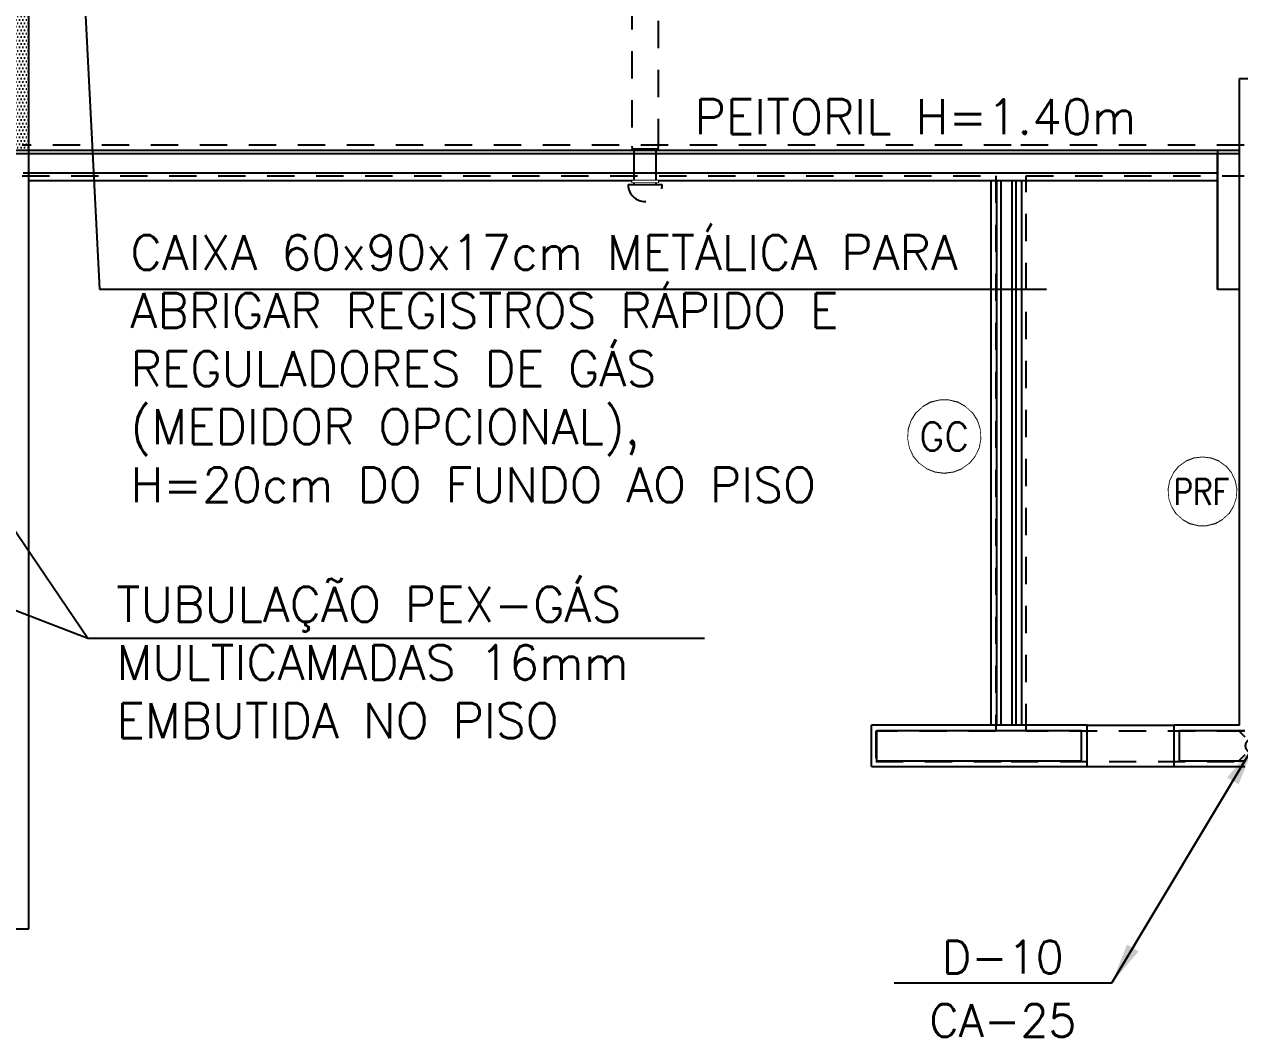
# Model space of a CAD drawing. Header units: millimetres. Extents: x 188.6 to 263.2, y 40.1 to 120.1.
# Drawn here: x 201.08 to 206.66, y 103.53 to 108.18 of the extents above; entities that cross this region are included whole.
import ezdxf
from ezdxf.enums import TextEntityAlignment as Align

# ---------------------------------------------------------------- set-up
doc = ezdxf.new("R2010")
doc.units = ezdxf.units.MM
doc.set_wipeout_variables(frame=1)
doc.linetypes.add('DASHDOT2', pattern=[0.5, 0.25, -0.125, 0, -0.125])
doc.linetypes.add('HIDDEN2', pattern=[0.1875, 0.125, -0.0625])
for name, color, linetype in [('ARQ', 8, 'Continuous'), ('ARQ-BASE', 8, 'Continuous'), ('ESTR-VIGAS', 11, 'HIDDEN2'), ('ESTRUTURA', 7, 'Continuous'), ('Exaustao Aquecedor', 212, 'Continuous'), ('EXAUSTÃO-AQUECEDOR', 244, 'HIDDEN2'), ('EXTINTORES', 2, 'Continuous'), ('GAS-TEXTO', 7, 'Continuous'), ('INC-TEXTO', 7, 'Continuous'), ('NORMO-AF', 2, 'Continuous'), ('SPDA-COL', 7, 'Continuous'), ('SPDA-D', 164, 'Continuous')]:
    doc.layers.add(name, color=color, linetype=linetype)
doc.styles.add('60-100', font='romans.shx', dxfattribs={"height": 0.16})
doc.styles.add('60-50', font='romans.shx', dxfattribs={"height": 0.08})
doc.styles.add('60-75', font='romans.shx', dxfattribs={"height": 0.12})
doc.styles.add('ROMANS', font='ROMANS.SHX', dxfattribs={"height": 0.15})
doc.dimstyles.new('BOLAS75', dxfattribs={"dimtxt": 0.12, "dimasz": 0.075, "dimexe": 0.18, "dimexo": 0.06, "dimgap": 0.08, "dimtad": 0, "dimzin": 4, "dimdsep": 46, "dimtxsty": '60-75', "dimblk": 'ORIGIN', "dimcen": 0.09, "dimse1": 1, "dimse2": 1, "dimclrd": 244, "dimclrt": 7, "dimadec": 0, "dimazin": 0, "dimtfac": 1.8, "dimtix": 1, "dimtmove": 2, "dimatfit": 3, "dimldrblk": 'ORIGIN', "dimfxl": 0.18, "dimtvp": 2, "dimtolj": 1, "dimtzin": 4, "dimarcsym": 0})
doc.dimstyles.new('IND75', dxfattribs={"dimtxt": 0.15, "dimasz": 0.1875, "dimexe": 0.15, "dimexo": 0, "dimgap": 0.1, "dimtad": 1, "dimzin": 10, "dimdsep": 46, "dimtxsty": '60-75', "dimcen": 0, "dimclrd": 256, "dimclre": 1, "dimclrt": 256, "dimadec": 0, "dimazin": 0, "dimtfac": 1, "dimtix": 1, "dimtmove": 2, "dimatfit": 3, "dimfxl": 0.15, "dimtolj": 1, "dimtzin": 6, "dimarcsym": 0})
doc.dimstyles.new('SETAS75', dxfattribs={"dimtxt": 0.16, "dimasz": 0.15, "dimexe": 0.15, "dimexo": 0, "dimgap": 0.1, "dimtad": 1, "dimzin": 10, "dimdsep": 46, "dimtxsty": '60-100', "dimblk1": 'OPEN', "dimblk2": 'OPEN', "dimsah": 1, "dimcen": 0, "dimclrd": 244, "dimclre": 244, "dimclrt": 7, "dimadec": 0, "dimazin": 0, "dimtfac": 1, "dimtix": 1, "dimtmove": 2, "dimatfit": 3, "dimldrblk": 'OPEN', "dimfxl": 0.15, "dimtolj": 1, "dimtzin": 6, "dimarcsym": 0})

# ---------------------------------------------------------------- blocks, each defined once
blk = doc.blocks.new('A$C1BFF5DEF')
at = {"layer": 'ARQ', "color": 8}
for p, q in [((7.7703, -4.09), (7.7703, -1.1198)), ((7.7703, -1.1198), (8.155, -1.1199)), ((0.15, -1.45), (7.7703, -1.45)), ((2.2103, -3.8), (2.2103, -1.45)), ((-1.5147, -1.4651), (7.7703, -1.4651)), ((7.67, -1.5551), (2.1853, -1.5551)), ((7.67, -1.59), (2.2103, -1.59)), ((6.6304, -4.09), (6.6304, -1.59)), ((6.6554, -4.09), (6.6554, -1.59)), ((6.6759, -4.09), (6.6759, -1.59)), ((6.7259, -4.09), (6.7259, -1.59)), ((6.7454, -4.09), (6.7454, -1.59)), ((6.7703, -4.09), (6.7703, -1.59)), ((2.2103, -5.0248), (2.2103, -3.8001)), ((6.0804, -4.28), (6.0804, -4.09)), ((7.0703, -4.09), (6.0804, -4.09)), ((7.0453, -4.115), (6.1054, -4.115)), ((6.1054, -4.255), (6.1054, -4.115)), ((7.0453, -4.255), (7.0453, -4.115)), ((7.0703, -4.28), (7.0703, -4.09)), ((7.0703, -4.09), (7.4703, -4.09)), ((7.7703, -4.09), (7.4703, -4.09)), ((7.4703, -4.28), (7.4703, -4.09)), ((7.795, -4.115), (7.4953, -4.115)), ((7.4953, -4.255), (7.4953, -4.115)), ((6.0804, -4.28), (7.7953, -4.28)), ((7.0453, -4.255), (6.1054, -4.255)), ((7.7953, -4.255), (7.4953, -4.255)), ((2.0703, -5.0248), (2.2103, -5.0248))]:
    blk.add_line(p, q, dxfattribs=at)
at = {"layer": 'ARQ-BASE', "color": 8}
for p, q in [((7.6705, -2.0899), (7.6705, -1.4499)), ((7.67, -2.09), (7.67, -1.4651)), ((7.77, -2.09), (7.67, -2.09)), ((7.7705, -2.0899), (7.6705, -2.0899))]:
    blk.add_line(p, q, dxfattribs=at)
blk = doc.blocks.new('indicação extintor')
h = blk.add_hatch()
h.set_pattern_fill('DOTS', color=50, scale=0.01)
h.paths.add_polyline_path([(0.5, 1), (-0.5, 1), (-0.5, 0), (0.5, 0)])
h.paths.add_polyline_path([(0.35, 0.85), (0.35, 0.15), (-0.35, 0.15), (-0.35, 0.85)], flags=16)
h = blk.add_hatch()
h.set_pattern_fill('DOTS', color=244, scale=0.01)
h.paths.add_polyline_path([(0.35, 0.85), (-0.35, 0.85), (-0.35, 0.15), (0.35, 0.15)])
at = {"color": 244}
for p, q in [((0.35, 0.85), (-0.35, 0.85)), ((-0.35, 0.85), (-0.35, 0.15)), ((0.35, 0.15), (0.35, 0.85)), ((-0.35, 0.15), (0.35, 0.15))]:
    blk.add_line(p, q, dxfattribs=at)
blk.add_lwpolyline([(-0.5, 0), (0.5, 0), (0.5, 1), (-0.5, 1)], close=True, dxfattribs=at)
blk = doc.blocks.new('INDU')
at = {"color": 7}
blk.add_line((-0.005, 0), (0.005, 0), dxfattribs=at)
at = {"style": 'ROMANS'}
for tag, p in [('TQ-01', (0, 0.001189)), ('100', (0, -0.001718))]:
    blk.add_attdef(tag, text='', height=0.0015, dxfattribs=at).set_placement(p, align=Align.MIDDLE)
blk = doc.blocks.new('cap')
blk.add_wipeout([(0.0003, 0.075), (-0.0036, 0.0749), (-0.0076, 0.0746), (-0.0115, 0.0741), (-0.0153, 0.0734), (-0.0191, 0.0725), (-0.0229, 0.0714), (-0.0266, 0.0701), (-0.0302, 0.0686), (-0.0338, 0.067), (-0.0373, 0.0651), (-0.0406, 0.0631), (-0.0439, 0.0608), (-0.047, 0.0585), (-0.05, 0.0559), (-0.0528, 0.0532), (-0.0555, 0.0504), (-0.0581, 0.0474), (-0.0605, 0.0443), (-0.0627, 0.0411), (-0.0648, 0.0377), (-0.0667, 0.0343), (-0.0684, 0.0308), (-0.0699, 0.0271), (-0.0712, 0.0234), (-0.0724, 0.0197), (-0.0733, 0.0159), (-0.074, 0.012), (-0.0746, 0.0081), (-0.0749, 0.0042), (-0.075, 0.0003), (-0.0749, -0.0036), (-0.0746, -0.0076), (-0.0741, -0.0115), (-0.0734, -0.0153), (-0.0725, -0.0191), (-0.0714, -0.0229), (-0.0701, -0.0266), (-0.0686, -0.0302), (-0.067, -0.0338), (-0.0651, -0.0373), (-0.0631, -0.0406), (-0.0608, -0.0439), (-0.0585, -0.047), (-0.0559, -0.05), (-0.0532, -0.0528), (-0.0504, -0.0555), (-0.0474, -0.0581), (-0.0443, -0.0605), (-0.0411, -0.0627), (-0.0377, -0.0648), (-0.0343, -0.0667), (-0.0308, -0.0684), (-0.0271, -0.0699), (-0.0234, -0.0712), (-0.0197, -0.0724), (-0.0159, -0.0733), (-0.012, -0.074), (-0.0081, -0.0746), (-0.0042, -0.0749), (-0.0003, -0.075), (0.0036, -0.0749), (0.0076, -0.0746), (0.0115, -0.0741), (0.0153, -0.0734), (0.0191, -0.0725), (0.0229, -0.0714), (0.0266, -0.0701), (0.0302, -0.0686), (0.0338, -0.067), (0.0373, -0.0651), (0.0406, -0.0631), (0.0439, -0.0608), (0.047, -0.0585), (0.05, -0.0559), (0.0528, -0.0532), (0.0555, -0.0504), (0.0581, -0.0474), (0.0605, -0.0443), (0.0627, -0.0411), (0.0648, -0.0377), (0.0667, -0.0343), (0.0684, -0.0308), (0.0699, -0.0271), (0.0712, -0.0234), (0.0724, -0.0197), (0.0733, -0.0159), (0.074, -0.012), (0.0746, -0.0081), (0.0749, -0.0042), (0.075, -0.0003), (0.0749, 0.0036), (0.0746, 0.0076), (0.0741, 0.0115), (0.0734, 0.0153), (0.0725, 0.0191), (0.0714, 0.0229), (0.0701, 0.0266), (0.0686, 0.0302), (0.067, 0.0338), (0.0651, 0.0373), (0.0631, 0.0406), (0.0608, 0.0439), (0.0585, 0.047), (0.0559, 0.05), (0.0532, 0.0528), (0.0504, 0.0555), (0.0474, 0.0581), (0.0443, 0.0605), (0.0411, 0.0627), (0.0377, 0.0648), (0.0343, 0.0667), (0.0308, 0.0684), (0.0271, 0.0699), (0.0234, 0.0712), (0.0197, 0.0724), (0.0159, 0.0733), (0.012, 0.074), (0.0081, 0.0746), (0.0042, 0.0749)])
for p, q in [((-0.053, 0.053), (-0.0955, 0.0955)), ((0.053, 0.053), (0.0955, 0.0955)), ((-0.0955, -0.0955), (-0.053, -0.053)), ((0.0955, -0.0955), (0.053, -0.053))]:
    blk.add_line(p, q)
blk.add_circle((0, 0), 0.0504)
blk = doc.blocks.new('_OPEN')
at = {"color": 0, "linetype": 'ByBlock'}
for p, q in [((-1, 0.167), (0, 0)), ((0, 0), (-1, -0.167)), ((0, 0), (-1, 0))]:
    blk.add_line(p, q, dxfattribs=at)
blk = doc.blocks.new('_Origin')
at = {"layer": 'NORMO-AF', "color": 0, "lineweight": -2}
blk.add_line((0, 0), (-1, 0), dxfattribs=at)
blk.add_circle((0, 0), 0.5, dxfattribs=at)
blk = doc.blocks.new('INC-OBJETO')
at = {"color": 0}
blk.add_lwpolyline([(0, 0.002084), (-0.000518, 0.002019), (-0.001004, 0.001827), (-0.001427, 0.001519), (-0.00176, 0.001117), (-0.001982, 0.000644), (-0.00208, 0.000131), (-0.002047, -0.000391), (-0.001886, -0.000887), (-0.001606, -0.001329), (-0.001225, -0.001686), (-0.000767, -0.001938), (-0.000261, -0.002068), (0.000261, -0.002068), (0.000767, -0.001938), (0.001225, -0.001686), (0.001606, -0.001329), (0.001886, -0.000887), (0.002047, -0.000391), (0.00208, 0.000131), (0.001982, 0.000644), (0.00176, 0.001117), (0.001427, 0.001519), (0.001004, 0.001827), (0.000518, 0.002019)], close=True, dxfattribs=at)
blk.add_wipeout([(0, 0.002084), (-0.000518, 0.002019), (-0.001004, 0.001827), (-0.001427, 0.001519), (-0.00176, 0.001117), (-0.001982, 0.000644), (-0.00208, 0.000131), (-0.002047, -0.000391), (-0.001886, -0.000887), (-0.001606, -0.001329), (-0.001225, -0.001686), (-0.000767, -0.001938), (-0.000261, -0.002068), (0.000261, -0.002068), (0.000767, -0.001938), (0.001225, -0.001686), (0.001606, -0.001329), (0.001886, -0.000887), (0.002047, -0.000391), (0.00208, 0.000131), (0.001982, 0.000644), (0.00176, 0.001117), (0.001427, 0.001519), (0.001004, 0.001827), (0.000518, 0.002019)], dxfattribs=at)
at = {"color": 0, "style": 'ROMANS', "width": 1.285725}
blk.add_attdef('OBJETO', text='', height=0.0016, dxfattribs=at).set_placement((-0.001786, -0.00083), (0.001643, -0.00083), align=Align.FIT)
blk = doc.blocks.new('COBERTURA_29-09-2016')
at = {"layer": 'ESTR-VIGAS'}
for points in [[(-1.07, 0), (-5.61, 0)], [(0, 0), (-1.07, 0)], [(-5.61, -0.14), (-1.14, -0.14)], [(-1.14, -0.14), (-1.14, -2.69)], [(-1, -0.14), (0, -0.14)], [(-1, -2.69), (-1, -0.14)], [(-1.14, -2.69), (-1.69, -2.69)], [(-1.69, -2.69), (-1.69, -2.83)], [(0, -2.69), (-1, -2.69)], [(-1.69, -2.83), (-1.07, -2.83)], [(-1.07, -2.83), (0, -2.83)]]:
    blk.add_lwpolyline(points, dxfattribs=at)

msp = doc.modelspace()

# ---------------------------------------------------------------- block references
at = {"layer": 'ARQ'}
msp.add_blockref('A$C1BFF5DEF', (198.8891, 109.0543), dxfattribs=at)

# ---------------------------------------------------------------- next in the draw order: linework, layer by layer
at = {"layer": 'Exaustao Aquecedor'}
for p, q in [((203.8794, 107.464), (203.8794, 107.604, 0)), ((203.9813, 107.464), (203.9813, 107.604, 0)), ((203.8794, 107.4464), (203.8794, 107.4577)), ((203.9813, 107.4464), (203.9813, 107.4577))]:
    msp.add_line(p, q, dxfattribs=at)
at = {"layer": 'Exaustao Aquecedor', "extrusion": (2.15334e-08, -1.56885e-05, 1)}
msp.add_line((203.8525, 107.4464, 0), (204.0082, 107.4464, 0), dxfattribs=at)
at = {"layer": 'Exaustao Aquecedor', "elevation": 0}
msp.add_lwpolyline([(203.8708, 107.464), (203.9899, 107.464), (203.9899, 107.4577), (203.8708, 107.4577)], close=True, dxfattribs=at)
at = {"layer": 'EXAUSTÃO-AQUECEDOR'}
for p, q in [((203.8692, 110.0845, 0), (203.8692, 107.6233, 0)), ((203.9915, 107.6233), (203.9915, 110.0901, 0)), ((203.8692, 107.6233, 0), (203.8708, 107.6104, 0)), ((203.8708, 107.6104, 0), (203.9899, 107.6104, 0)), ((203.8794, 107.464), (203.8794, 107.604)), ((203.9813, 107.464), (203.9813, 107.604)), ((203.9899, 107.6104, 0), (203.9915, 107.6233)), ((203.8794, 107.4464), (203.8794, 107.4577)), ((203.9813, 107.4464), (203.9813, 107.4577))]:
    msp.add_line(p, q, dxfattribs=at)
at = {"layer": 'EXAUSTÃO-AQUECEDOR', "extrusion": (2.15334e-08, -1.56885e-05, 1)}
msp.add_line((203.8525, 107.4464, 0), (204.0082, 107.4464, 0), dxfattribs=at)
at = {"layer": 'EXAUSTÃO-AQUECEDOR'}
msp.add_lwpolyline([(203.8708, 107.6104), (203.9899, 107.6104), (203.9899, 107.604), (203.8708, 107.604)], close=True, dxfattribs=at)
at = {"layer": 'EXAUSTÃO-AQUECEDOR', "extrusion": (2.15334e-08, -1.56885e-05, 1)}
msp.add_arc((203.9304, 107.4464, -0.0017), 0.0779, 180, 0, dxfattribs=at)

# ---------------------------------------------------------------- next in the draw order: block references
at = {"layer": 'EXTINTORES', "linetype": 'DASHDOT2', "rotation": 180}
msp.add_blockref('indicação extintor', (200.5995, 108.6043), dxfattribs=at)
at = {"layer": 'INC-TEXTO'}
ref = msp.add_blockref('INC-OBJETO', (205.3038, 106.2904), dxfattribs=dict(at, xscale=80, yscale=80, zscale=80, rotation=180))
ref.add_attrib('OBJETO', 'GC', dxfattribs={"layer": '0', "height": 0.128, "style": 'ROMANS'}).set_placement((205.3038, 106.2904), align=Align.MIDDLE_CENTER)
ref = msp.add_blockref('INC-OBJETO', (206.4894, 106.0378), dxfattribs=dict(at, xscale=75, yscale=75, zscale=75))
ref.add_attrib('OBJETO', 'PRF', dxfattribs={"layer": '0', "height": 0.12, "style": 'ROMANS', "width": 0.762718}).set_placement((206.3555, 105.9756), (206.6126, 105.9756), align=Align.FIT)
at = {"layer": 'SPDA-COL'}
ref = msp.add_blockref('INDU', (205.5729, 103.7809), dxfattribs=dict(at, xscale=100, yscale=100, zscale=100))
ref.add_attrib('100', 'CA-25', dxfattribs={"layer": '0', "height": 0.15, "style": 'ROMANS'}).set_placement((205.5729, 103.6092, 0.9), align=Align.MIDDLE)
ref.add_attrib('TQ-01', 'D-10', dxfattribs={"layer": '0', "height": 0.15, "style": 'ROMANS'}).set_placement((205.5729, 103.8998, 0.9), align=Align.MIDDLE)
at = {"layer": 'SPDA-D', "xscale": 0.75, "yscale": 0.75, "zscale": 0.75}
msp.add_blockref('cap', (206.7255, 104.8697), dxfattribs=at)

# ---------------------------------------------------------------- next in the draw order: texts
at = {"layer": 'GAS-TEXTO', "insert": (201.5027, 105.5991), "char_height": 0.16, "width": 3.014298, "attachment_point": 1, "style": '60-75'}
msp.add_mtext('TUBULAÇÃO PEX-GÁS MULTICAMADAS 16mm EMBUTIDA NO PISO ', dxfattribs=at)
at = {"layer": 'INC-TEXTO', "style": '60-50'}
msp.add_text('PEITORIL H=1.40m', height=0.16, dxfattribs=at).set_placement((204.1571, 107.6786))

# ---------------------------------------------------------------- next in the draw order: leaders
at = {"layer": 'GAS-TEXTO'}
for points, dimstyle in [([(201.3184, 109.0251), (201.4248, 106.9658), (205.773, 106.9658)], 'SETAS75'), ([(200.8334, 106.1571), (201.3716, 105.3637), (204.2027, 105.3637)], 'BOLAS75'), ([(200.417, 105.7304), (201.3716, 105.3637)], 'BOLAS75')]:
    msp.add_leader(points, dimstyle=dimstyle, dxfattribs=at)

# ---------------------------------------------------------------- next in the draw order: texts
at = {"layer": 'GAS-TEXTO', "insert": (201.567, 107.2152), "char_height": 0.16, "width": 4.21546, "attachment_point": 1, "style": '60-50'}
msp.add_mtext('CAIXA 60x90x17cm METÁLICA PARA ABRIGAR REGISTROS RÁPIDO E REGULADORES DE GÁS \\P(MEDIDOR OPCIONAL), \\PH=20cm DO FUNDO AO PISO', dxfattribs=at)

# ---------------------------------------------------------------- next in the draw order: leaders
at = {"layer": 'SPDA-COL'}
for points in [[(206.0729, 103.7809), (206.7255, 104.8697)], [(206.7255, 104.8697), (206.0729, 103.7809)]]:
    msp.add_leader(points, dimstyle='IND75', dxfattribs=at)

# ---------------------------------------------------------------- next in the draw order: wipeouts: each hides what was drawn before it
msp.add_wipeout([(203.8708, 107.464), (203.9899, 107.464), (203.9899, 107.4577), (203.8708, 107.4577)]).translate(0, 0, 0).dxf.layer = 'EXAUSTÃO-AQUECEDOR'

# ---------------------------------------------------------------- next in the draw order: block references
at = {"layer": 'ESTRUTURA'}
msp.add_blockref('COBERTURA_29-09-2016', (206.6802, 107.6277), dxfattribs=at)

doc.saveas('drawing.dxf')
